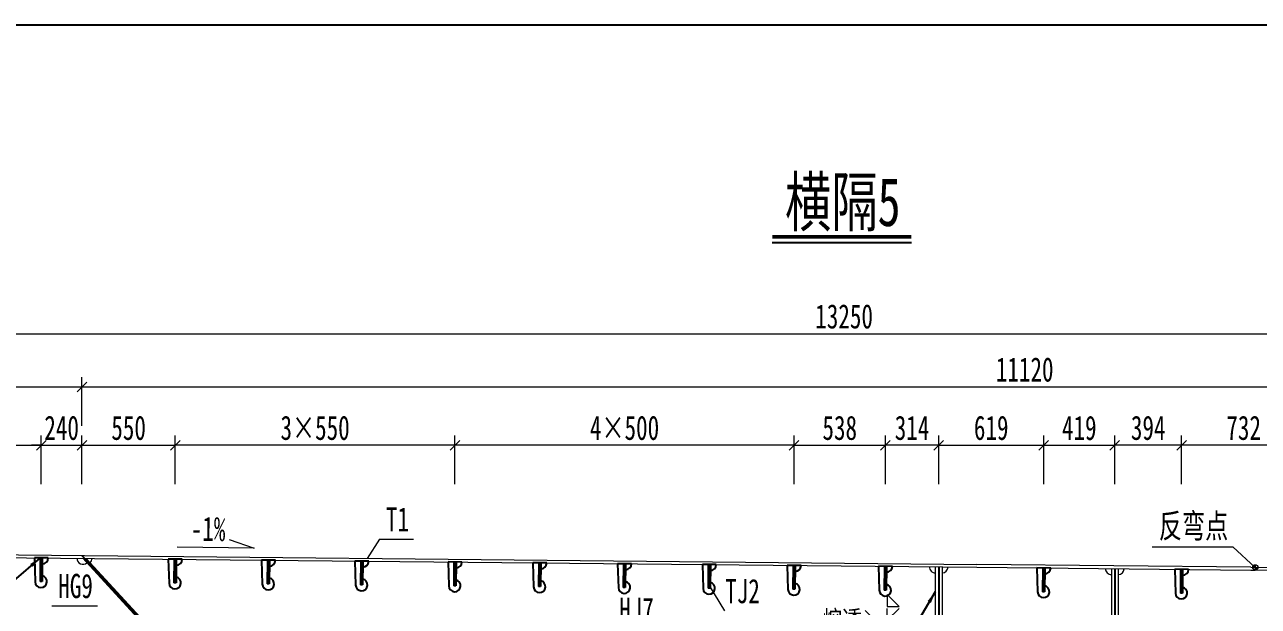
# Model space of a CAD drawing. Header units: millimetres. Extents: x -89049 to 410567, y -307459 to -100425.
# Drawn here: x 172491 to 179767, y -116484 to -113054 of the extents above; entities that cross this region are included whole.
import ezdxf
from ezdxf.enums import TextEntityAlignment as Align

# ---------------------------------------------------------------- set-up
doc = ezdxf.new("R2010")
doc.units = ezdxf.units.MM
doc.layers.get('Defpoints').update_dxf_attribs({"color": 8})
for name, color, linetype, lineweight in [('Dim', 4, 'Continuous', 15), ('文字', 7, 'Continuous', 15), ('标注线及字体', 2, 'Continuous', 15), ('细实线', 4, 'Continuous', 15), ('钢板粗线', 1, 'Continuous', 25), ('钢板细线', 6, 'Continuous', 15)]:
    doc.layers.add(name, color=color, linetype=linetype, lineweight=lineweight)
doc.layers.add('Text', color=4, linetype='Continuous')
doc.styles.add('111', font='', dxfattribs={"width": 0.7})
doc.styles.add('BM_Dim', font='', dxfattribs={"width": 0.85})
doc.styles.add('SMEDI', font='', dxfattribs={"width": 0.75})
doc.styles.get("Standard").update_dxf_attribs({"font": ''})
doc.styles.get('111').set_extended_font_data('仿宋_GB2312')
doc.styles.get('BM_Dim').set_extended_font_data('仿宋_GB2312')
doc.styles.get('SMEDI').set_extended_font_data('仿宋_GB2312')
doc.styles.get('Standard').set_extended_font_data('仿宋_GB2312')
doc.dimstyles.new('200', dxfattribs={"dimscale": 0, "dimtxt": 2.5, "dimasz": 1, "dimexe": 1, "dimexo": 1, "dimgap": 0.6, "dimtad": 1, "dimdec": 0, "dimdsep": 46, "dimtxsty": '111', "dimblk": 'OBLIQUE', "dimcen": 0, "dimclrd": 4, "dimclre": 4, "dimclrt": 4, "dimadec": 1, "dimazin": 2, "dimtfac": 1, "dimtdec": 0, "dimtix": 1, "dimtmove": 2, "dimatfit": 3, "dimfxl": 4, "dimfxlon": 1, "dimtolj": 1, "dimlwd": -1, "dimlwe": -1, "dimarcsym": 0})
doc.dimstyles.new('MSteel_1.0_1.0', dxfattribs={"dimtxt": 3, "dimasz": 1.2, "dimexe": 1, "dimexo": 1, "dimgap": 1, "dimtad": 3, "dimtoh": 1, "dimdec": 0, "dimzin": 0, "dimdsep": 46, "dimtxsty": 'Standard', "dimblk": 'ARCHTICK', "dimcen": 0.09, "dimclrd": 3, "dimclre": 3, "dimadec": 0, "dimazin": 0, "dimtfac": 1, "dimtdec": 4, "dimtofl": 0, "dimtmove": 0, "dimatfit": 3, "dimfxl": 1, "dimtolj": 1, "dimtzin": 0, "dimarcsym": 0})

# ---------------------------------------------------------------- blocks, each defined once
blk = doc.blocks.new('_Oblique')
at = {"color": 0, "linetype": 'ByBlock', "lineweight": -2}
blk.add_line((-0.5, -0.5), (0.5, 0.5), dxfattribs=at)
blk = doc.blocks.new('*D1769')
at = {"layer": 'Defpoints', "color": 0, "transparency": 16777216}
for p in [(172829.5, -115190.8), (170699.5, -116175.4), (172829.5, -116185.3)]:
    blk.add_point(p, dxfattribs=at)
at = {"layer": '细实线', "color": 4, "transparency": 16777216}
for p, q in [((170699.5, -115419.4), (170699.5, -115133.7)), ((172829.5, -115419.4), (172829.5, -115133.7)), ((170699.5, -115190.8), (172829.5, -115190.8))]:
    blk.add_line(p, q, dxfattribs=at)
at = {"layer": '细实线', "color": 4, "transparency": 16777216, "xscale": 57.14285714285715, "yscale": 57.14285714285715, "zscale": 57.14285714285715, "rotation": 180}
blk.add_blockref('_Oblique', (170699.5, -115190.8), dxfattribs=at)
at = {"layer": '细实线', "color": 4, "transparency": 16777216, "xscale": 57.14285714285715, "yscale": 57.14285714285715, "zscale": 57.14285714285715}
blk.add_blockref('_Oblique', (172829.5, -115190.8), dxfattribs=at)
at = {"layer": '细实线', "color": 4, "transparency": 16777216, "insert": (171764.5, -115088.6), "char_height": 142.86, "attachment_point": 5, "style": '111'}
blk.add_mtext('\\A1;2130', dxfattribs=at)
blk = doc.blocks.new('*D1770')
at = {"layer": 'Defpoints', "color": 0, "transparency": 16777216}
for p in [(183949.5, -115190.8), (172829.5, -116185.3), (183949.5, -116191.6)]:
    blk.add_point(p, dxfattribs=at)
at = {"layer": '细实线', "color": 4, "transparency": 16777216}
for p, q in [((172829.5, -115419.4), (172829.5, -115133.7)), ((183949.5, -115419.4), (183949.5, -115133.7)), ((172829.5, -115190.8), (183949.5, -115190.8))]:
    blk.add_line(p, q, dxfattribs=at)
at = {"layer": '细实线', "color": 4, "transparency": 16777216, "xscale": 57.14285714285715, "yscale": 57.14285714285715, "zscale": 57.14285714285715, "rotation": 180}
blk.add_blockref('_Oblique', (172829.5, -115190.8), dxfattribs=at)
at = {"layer": '细实线', "color": 4, "transparency": 16777216, "xscale": 57.14285714285715, "yscale": 57.14285714285715, "zscale": 57.14285714285715}
blk.add_blockref('_Oblique', (183949.5, -115190.8), dxfattribs=at)
at = {"layer": '细实线', "color": 4, "transparency": 16777216, "insert": (178389.5, -115088.6), "char_height": 142.86, "attachment_point": 5, "style": '111'}
blk.add_mtext('\\A1;11120', dxfattribs=at)
blk = doc.blocks.new('*D1782')
at = {"layer": 'Defpoints', "color": 0, "transparency": 16777216}
for p in [(177567.9, -115534.9), (177567.9, -116248.7), (177882.3, -116263.2)]:
    blk.add_point(p, dxfattribs=at)
at = {"layer": '细实线', "color": 4, "transparency": 16777216}
for p, q in [((177567.9, -115763.5), (177567.9, -115477.7)), ((177882.3, -115534.9), (177567.9, -115534.9)), ((177882.3, -115763.5), (177882.3, -115477.7))]:
    blk.add_line(p, q, dxfattribs=at)
at = {"layer": '细实线', "color": 4, "transparency": 16777216, "xscale": 57.14285714285715, "yscale": 57.14285714285715, "zscale": 57.14285714285715, "rotation": 180}
blk.add_blockref('_Oblique', (177567.9, -115534.9), dxfattribs=at)
at = {"layer": '细实线', "color": 4, "transparency": 16777216, "xscale": 57.14285714285715, "yscale": 57.14285714285715, "zscale": 57.14285714285715}
blk.add_blockref('_Oblique', (177882.3, -115534.9), dxfattribs=at)
at = {"layer": '细实线', "color": 4, "transparency": 16777216, "insert": (177725.1, -115432.6), "char_height": 142.86, "attachment_point": 5, "style": '111'}
blk.add_mtext('\\A1;314', dxfattribs=at)
blk = doc.blocks.new('*D1783')
at = {"layer": 'Defpoints', "color": 0, "transparency": 16777216}
for p in [(183949.5, -114877.5), (170699.5, -116177.8), (183949.5, -116191.6)]:
    blk.add_point(p, dxfattribs=at)
at = {"layer": '细实线', "color": 4, "transparency": 16777216}
for p, q in [((170699.5, -115106.1), (170699.5, -114820.4)), ((170699.5, -114877.5), (183949.5, -114877.5)), ((183949.5, -115106.1), (183949.5, -114820.4))]:
    blk.add_line(p, q, dxfattribs=at)
at = {"layer": '细实线', "color": 4, "transparency": 16777216, "xscale": 57.14285714285715, "yscale": 57.14285714285715, "zscale": 57.14285714285715, "rotation": 180}
blk.add_blockref('_Oblique', (170699.5, -114877.5), dxfattribs=at)
at = {"layer": '细实线', "color": 4, "transparency": 16777216, "xscale": 57.14285714285715, "yscale": 57.14285714285715, "zscale": 57.14285714285715}
blk.add_blockref('_Oblique', (183949.5, -114877.5), dxfattribs=at)
at = {"layer": '细实线', "color": 4, "transparency": 16777216, "insert": (177324.5, -114775.3), "char_height": 142.86, "attachment_point": 5, "style": '111'}
blk.add_mtext('\\A1;13250', dxfattribs=at)
blk = doc.blocks.new('12-140加劲 有过焊孔')
at = {"layer": 'Defpoints'}
blk.add_line((0, 0), (0, 140), dxfattribs=at)
at = {"layer": '钢板粗线', "color": 7}
for p, q in [((-6, 0), (-6, 140)), ((-6, 140), (6, 140)), ((6, 0), (6, 140)), ((41, 0), (35, 141.5)), ((-41, 0), (41, 0))]:
    blk.add_line(p, q, dxfattribs=at)
for centre, start, end in [((0, 140), 2.44105, 260.12911), ((-6, 0), 90, 180)]:
    blk.add_arc(centre, 35, start, end, dxfattribs=at)
blk = doc.blocks.new('...')
at = {"layer": '细实线'}
h = blk.add_hatch(color=256, dxfattribs=at)
h.dxf.hatch_style = 1
h.paths.add_polyline_path([(-15.3, 0, -0.414214), (0, 15.3), (0, 0)])
h.paths.add_polyline_path([(0, -15.3), (0, 0), (15.3, 0, -0.414214)])
for p, q in [((0, 15.3), (0, -15.3)), ((-15.3, 0), (15.3, 0))]:
    blk.add_line(p, q, dxfattribs=at)
blk.add_circle((0, 0), 15.3, dxfattribs=at)
blk = doc.blocks.new('*D1791')
at = {"layer": 'Defpoints', "color": 0, "transparency": 16777216}
for p in [(179315.1, -115534.9), (179315.1, -116231.2), (180046.6, -116279.6)]:
    blk.add_point(p, dxfattribs=at)
at = {"layer": '细实线', "color": 4, "transparency": 16777216}
for p, q in [((179315.1, -115763.5), (179315.1, -115477.7)), ((180046.6, -115534.9), (179315.1, -115534.9)), ((180046.6, -115763.5), (180046.6, -115477.7))]:
    blk.add_line(p, q, dxfattribs=at)
at = {"layer": '细实线', "color": 4, "transparency": 16777216, "xscale": 57.14285714285715, "yscale": 57.14285714285715, "zscale": 57.14285714285715, "rotation": 180}
blk.add_blockref('_Oblique', (179315.1, -115534.9), dxfattribs=at)
at = {"layer": '细实线', "color": 4, "transparency": 16777216, "xscale": 57.14285714285715, "yscale": 57.14285714285715, "zscale": 57.14285714285715}
blk.add_blockref('_Oblique', (180046.6, -115534.9), dxfattribs=at)
at = {"layer": '细实线', "color": 4, "transparency": 16777216, "insert": (179680.9, -115432.6), "char_height": 142.86, "attachment_point": 5, "style": '111'}
blk.add_mtext('\\A1;732', dxfattribs=at)
blk = doc.blocks.new('*D1792')
at = {"layer": 'Defpoints', "color": 0, "transparency": 16777216}
for p in [(178920.8, -115534.9), (178920.8, -116262.2), (179315.1, -116231.2)]:
    blk.add_point(p, dxfattribs=at)
at = {"layer": '细实线', "color": 4, "transparency": 16777216}
for p, q in [((178920.8, -115763.5), (178920.8, -115477.7)), ((179315.1, -115534.9), (178920.8, -115534.9)), ((179315.1, -115763.5), (179315.1, -115477.7))]:
    blk.add_line(p, q, dxfattribs=at)
at = {"layer": '细实线', "color": 4, "transparency": 16777216, "xscale": 57.14285714285715, "yscale": 57.14285714285715, "zscale": 57.14285714285715, "rotation": 180}
blk.add_blockref('_Oblique', (178920.8, -115534.9), dxfattribs=at)
at = {"layer": '细实线', "color": 4, "transparency": 16777216, "xscale": 57.14285714285715, "yscale": 57.14285714285715, "zscale": 57.14285714285715}
blk.add_blockref('_Oblique', (179315.1, -115534.9), dxfattribs=at)
at = {"layer": '细实线', "color": 4, "transparency": 16777216, "insert": (179117.9, -115432.6), "char_height": 142.86, "attachment_point": 5, "style": '111'}
blk.add_mtext('\\A1;394', dxfattribs=at)
blk = doc.blocks.new('*D1793')
at = {"layer": 'Defpoints', "color": 0, "transparency": 16777216}
for p in [(178501.7, -115535.4), (178501.7, -116258.1), (178920.8, -116262.2)]:
    blk.add_point(p, dxfattribs=at)
at = {"layer": '细实线', "color": 4, "transparency": 16777216}
for p, q in [((178501.7, -115763.9), (178501.7, -115478.2)), ((178920.8, -115535.4), (178501.7, -115535.4)), ((178920.8, -115763.9), (178920.8, -115478.2))]:
    blk.add_line(p, q, dxfattribs=at)
at = {"layer": '细实线', "color": 4, "transparency": 16777216, "xscale": 57.14285714285715, "yscale": 57.14285714285715, "zscale": 57.14285714285715, "rotation": 180}
blk.add_blockref('_Oblique', (178501.7, -115535.4), dxfattribs=at)
at = {"layer": '细实线', "color": 4, "transparency": 16777216, "xscale": 57.14285714285715, "yscale": 57.14285714285715, "zscale": 57.14285714285715}
blk.add_blockref('_Oblique', (178920.8, -115535.4), dxfattribs=at)
at = {"layer": '细实线', "color": 4, "transparency": 16777216, "insert": (178711.3, -115433.1), "char_height": 142.86, "attachment_point": 5, "style": '111'}
blk.add_mtext('\\A1;419', dxfattribs=at)
blk = doc.blocks.new('_ArchTick')
at = {"color": 0, "linetype": 'ByBlock', "const_width": 0.15}
blk.add_lwpolyline([(-0.5, -0.5), (0.5, 0.5)], dxfattribs=at)
blk = doc.blocks.new('*D1802')
at = {"layer": 'Defpoints', "color": 0, "transparency": 16777216}
for p in [(172589.5, -115534.9), (171239.5, -116185.3), (172589.5, -116198.9)]:
    blk.add_point(p, dxfattribs=at)
at = {"layer": '细实线', "color": 4, "transparency": 16777216}
for p, q in [((171239.5, -115763.5), (171239.5, -115477.7)), ((171239.5, -115534.9), (172589.5, -115534.9)), ((172589.5, -115763.5), (172589.5, -115477.7))]:
    blk.add_line(p, q, dxfattribs=at)
at = {"layer": '细实线', "color": 4, "transparency": 16777216, "xscale": 57.14285714285715, "yscale": 57.14285714285715, "zscale": 57.14285714285715, "rotation": 180}
blk.add_blockref('_Oblique', (171239.5, -115534.9), dxfattribs=at)
at = {"layer": '细实线', "color": 4, "transparency": 16777216, "xscale": 57.14285714285715, "yscale": 57.14285714285715, "zscale": 57.14285714285715}
blk.add_blockref('_Oblique', (172589.5, -115534.9), dxfattribs=at)
at = {"layer": '细实线', "color": 4, "transparency": 16777216, "insert": (171914.5, -115432.6), "char_height": 142.86, "attachment_point": 5, "style": '111'}
blk.add_mtext('\\A1;3×450', dxfattribs=at)
blk = doc.blocks.new('*D1805')
at = {"layer": 'Defpoints', "color": 0, "transparency": 16777216}
for p in [(172829.5, -115534.9), (172829.5, -116185.3), (172589.5, -116198.9)]:
    blk.add_point(p, dxfattribs=at)
at = {"layer": '细实线', "color": 4, "transparency": 16777216}
for p, q in [((172589.5, -115534.9), (172532.4, -115534.9)), ((172589.5, -115763.5), (172589.5, -115477.7)), ((172589.5, -115534.9), (172829.5, -115534.9)), ((172829.5, -115763.5), (172829.5, -115477.7)), ((172829.5, -115534.9), (172886.6, -115534.9))]:
    blk.add_line(p, q, dxfattribs=at)
at = {"layer": '细实线', "color": 4, "transparency": 16777216, "xscale": 57.14285714285715, "yscale": 57.14285714285715, "zscale": 57.14285714285715}
blk.add_blockref('_Oblique', (172589.5, -115534.9), dxfattribs=at)
at = {"layer": '细实线', "color": 4, "transparency": 16777216, "xscale": 57.14285714285715, "yscale": 57.14285714285715, "zscale": 57.14285714285715, "rotation": 180}
blk.add_blockref('_Oblique', (172829.5, -115534.9), dxfattribs=at)
at = {"layer": '细实线', "color": 4, "transparency": 16777216, "insert": (172709.5, -115432.6), "char_height": 142.86, "attachment_point": 5, "style": '111'}
blk.add_mtext('\\A1;240', dxfattribs=at)
blk = doc.blocks.new('*D1806')
at = {"layer": 'Defpoints', "color": 0, "transparency": 16777216}
for p in [(173379.4, -115534.9), (172829.5, -116185.3), (173379.4, -116206.8)]:
    blk.add_point(p, dxfattribs=at)
at = {"layer": '细实线', "color": 4, "transparency": 16777216}
for p, q in [((172829.5, -115763.5), (172829.5, -115477.7)), ((172829.5, -115534.9), (173379.4, -115534.9)), ((173379.4, -115763.5), (173379.4, -115477.7))]:
    blk.add_line(p, q, dxfattribs=at)
at = {"layer": '细实线', "color": 4, "transparency": 16777216, "xscale": 57.14285714285715, "yscale": 57.14285714285715, "zscale": 57.14285714285715, "rotation": 180}
blk.add_blockref('_Oblique', (172829.5, -115534.9), dxfattribs=at)
at = {"layer": '细实线', "color": 4, "transparency": 16777216, "xscale": 57.14285714285715, "yscale": 57.14285714285715, "zscale": 57.14285714285715}
blk.add_blockref('_Oblique', (173379.4, -115534.9), dxfattribs=at)
at = {"layer": '细实线', "color": 4, "transparency": 16777216, "insert": (173104.5, -115432.6), "char_height": 142.86, "attachment_point": 5, "style": '111'}
blk.add_mtext('\\A1;550', dxfattribs=at)
blk = doc.blocks.new('*D1807')
at = {"layer": 'Defpoints', "color": 0, "transparency": 16777216}
for p in [(173379.4, -115534.9), (173379.4, -116206.8), (175029.5, -116223.3)]:
    blk.add_point(p, dxfattribs=at)
at = {"layer": '细实线', "color": 4, "transparency": 16777216}
for p, q in [((173379.4, -115763.5), (173379.4, -115477.7)), ((175029.5, -115534.9), (173379.4, -115534.9)), ((175029.5, -115763.5), (175029.5, -115477.7))]:
    blk.add_line(p, q, dxfattribs=at)
at = {"layer": '细实线', "color": 4, "transparency": 16777216, "xscale": 57.14285714285715, "yscale": 57.14285714285715, "zscale": 57.14285714285715, "rotation": 180}
blk.add_blockref('_Oblique', (173379.4, -115534.9), dxfattribs=at)
at = {"layer": '细实线', "color": 4, "transparency": 16777216, "xscale": 57.14285714285715, "yscale": 57.14285714285715, "zscale": 57.14285714285715}
blk.add_blockref('_Oblique', (175029.5, -115534.9), dxfattribs=at)
at = {"layer": '细实线', "color": 4, "transparency": 16777216, "insert": (174204.5, -115432.6), "char_height": 142.86, "attachment_point": 5, "style": '111'}
blk.add_mtext('\\A1;3×550', dxfattribs=at)
blk = doc.blocks.new('*D1808')
at = {"layer": 'Defpoints', "color": 0, "transparency": 16777216}
for p in [(175029.5, -115534.9), (175029.5, -116223.3), (177029.5, -116243.4)]:
    blk.add_point(p, dxfattribs=at)
at = {"layer": '细实线', "color": 4, "transparency": 16777216}
for p, q in [((175029.5, -115763.5), (175029.5, -115477.7)), ((177029.5, -115534.9), (175029.5, -115534.9)), ((177029.5, -115763.5), (177029.5, -115477.7))]:
    blk.add_line(p, q, dxfattribs=at)
at = {"layer": '细实线', "color": 4, "transparency": 16777216, "xscale": 57.14285714285715, "yscale": 57.14285714285715, "zscale": 57.14285714285715, "rotation": 180}
blk.add_blockref('_Oblique', (175029.5, -115534.9), dxfattribs=at)
at = {"layer": '细实线', "color": 4, "transparency": 16777216, "xscale": 57.14285714285715, "yscale": 57.14285714285715, "zscale": 57.14285714285715}
blk.add_blockref('_Oblique', (177029.5, -115534.9), dxfattribs=at)
at = {"layer": '细实线', "color": 4, "transparency": 16777216, "insert": (176029.5, -115432.6), "char_height": 142.86, "attachment_point": 5, "style": '111'}
blk.add_mtext('\\A1;4×500', dxfattribs=at)
blk = doc.blocks.new('*D1811')
at = {"layer": 'Defpoints', "color": 0, "transparency": 16777216}
for p in [(178501.7, -115534.9), (177882.3, -116263.2), (178501.7, -116230.2)]:
    blk.add_point(p, dxfattribs=at)
at = {"layer": '细实线', "color": 4, "transparency": 16777216}
for p, q in [((177882.3, -115763.5), (177882.3, -115477.7)), ((177882.3, -115534.9), (178501.7, -115534.9)), ((178501.7, -115763.5), (178501.7, -115477.7))]:
    blk.add_line(p, q, dxfattribs=at)
at = {"layer": '细实线', "color": 4, "transparency": 16777216, "xscale": 57.14285714285715, "yscale": 57.14285714285715, "zscale": 57.14285714285715, "rotation": 180}
blk.add_blockref('_Oblique', (177882.3, -115534.9), dxfattribs=at)
at = {"layer": '细实线', "color": 4, "transparency": 16777216, "xscale": 57.14285714285715, "yscale": 57.14285714285715, "zscale": 57.14285714285715}
blk.add_blockref('_Oblique', (178501.7, -115534.9), dxfattribs=at)
at = {"layer": '细实线', "color": 4, "transparency": 16777216, "insert": (178192, -115432.6), "char_height": 142.86, "attachment_point": 5, "style": '111'}
blk.add_mtext('\\A1;619', dxfattribs=at)
blk = doc.blocks.new('*D1812')
at = {"layer": 'Defpoints', "color": 0, "transparency": 16777216}
for p in [(177567.9, -115534.9), (177029.5, -116243.3), (177567.9, -116248.7)]:
    blk.add_point(p, dxfattribs=at)
at = {"layer": '细实线', "color": 4, "transparency": 16777216}
for p, q in [((177029.5, -115763.5), (177029.5, -115477.7)), ((177029.5, -115534.9), (177567.9, -115534.9)), ((177567.9, -115763.5), (177567.9, -115477.7))]:
    blk.add_line(p, q, dxfattribs=at)
at = {"layer": '细实线', "color": 4, "transparency": 16777216, "xscale": 57.14285714285715, "yscale": 57.14285714285715, "zscale": 57.14285714285715, "rotation": 180}
blk.add_blockref('_Oblique', (177029.5, -115534.9), dxfattribs=at)
at = {"layer": '细实线', "color": 4, "transparency": 16777216, "xscale": 57.14285714285715, "yscale": 57.14285714285715, "zscale": 57.14285714285715}
blk.add_blockref('_Oblique', (177567.9, -115534.9), dxfattribs=at)
at = {"layer": '细实线', "color": 4, "transparency": 16777216, "insert": (177298.7, -115432.6), "char_height": 142.86, "attachment_point": 5, "style": '111'}
blk.add_mtext('\\A1;538', dxfattribs=at)
blk = doc.blocks.new('全融透2')
at = {"layer": 'Dim'}
blk.add_line((0, 0), (-4.48, 0), dxfattribs=at)
for points in [[(-3.23, 2.65), (-3.23, 1.41), (-2, 1.41)], [(-3.23, -2.65), (-3.23, -1.41), (-2, -1.41)]]:
    blk.add_lwpolyline(points, close=True, dxfattribs=at)
for points in [[(-5.48, 1), (-4.48, 0), (-5.48, -1)], [(-2, 1.21), (-3.23, 0), (-3.23, 1.21)], [(-2, -1.21), (-3.23, 0), (-3.23, -1.21)]]:
    blk.add_lwpolyline(points, dxfattribs=at)
at = {"layer": 'Text', "style": 'SMEDI', "width": 0.75}
blk.add_text('熔透', height=2, dxfattribs=at).set_placement((-9.92, 0), align=Align.MIDDLE_LEFT)
blk = doc.blocks.new('*D1816')
at = {"layer": 'Defpoints', "color": 0, "transparency": 16777216}
for p in [(172849.5, -116219.9), (174746.5, -118423.8), (174864.7, -118451.7), (174905.2, -118451.7), (181978.1, -118451.7)]:
    blk.add_point(p, dxfattribs=at)
at = {"layer": '细实线', "color": 4, "transparency": 16777216}
blk.add_line((174807.6, -118451.7), (174686.9, -118451.7), dxfattribs=at)
blk.add_arc((174905.2, -118451.7), 161.2, 132.64892, 180, dxfattribs=at)
at = {"layer": '细实线', "color": 4, "transparency": 16777216, "xscale": 57.14285714285715, "yscale": 57.14285714285715, "zscale": 57.14285714285715}
for p, rotation in [((174796, -118333.1), 42.64891912976159), ((174744, -118451.7), 270)]:
    blk.add_blockref('_Oblique', p, dxfattribs=dict(at, rotation=rotation))
at = {"layer": '细实线', "color": 4, "transparency": 16777216, "insert": (174606.5, -118353.8), "char_height": 142.857, "attachment_point": 5, "rotation": 71.85434, "style": '111'}
blk.add_mtext('\\A1;47.4%%d', dxfattribs=at)

msp = doc.modelspace()

# ---------------------------------------------------------------- linework, layer by layer
at = {"color": 4}
msp.add_line((176900.6, -114339.4), (177721.4, -114339.4), dxfattribs=at)
at = {"color": 6, "const_width": 20.6, "elevation": 0}
msp.add_lwpolyline([(176900.6, -114305.1), (177721.4, -114305.1)], dxfattribs=at)
at = {"layer": 'Defpoints'}
msp.add_line((172829.5, -116185.3), (174914.7, -118449.1), dxfattribs=at)
at = {"layer": 'Defpoints', "color": 8}
for p, q in [((177882.3, -116251.9), (177882.3, -118449.1)), ((178920.8, -116262.2), (178920.8, -118449.1))]:
    msp.add_line(p, q, dxfattribs=at)
at = {"layer": 'Defpoints'}
msp.add_lwpolyline([(168566.6, -113054.1), (190566.6, -113054.1), (190566.6, -127671.3), (168566.6, -127671.3)], close=True, dxfattribs=at)
at = {"layer": '细实线'}
for p, q in [((173697.9, -116089.6), (173844.7, -116140.9)), ((174585.1, -116088.9), (174512.4, -116202.1)), ((174585.1, -116088.9), (174784.7, -116088.9)), ((173844.7, -116140.9), (173390, -116136.3)), ((179142.2, -116133.3), (179616.8, -116133.3)), ((179616.8, -116133.3), (179749.5, -116254.6)), ((176620.3, -116511.8), (176526.6, -116354.9)), ((172652.2, -116481.6), (172920.9, -116481.6))]:
    msp.add_line(p, q, dxfattribs=at)
at = {"layer": '钢板细线'}
for p, q in [((172834.8, -116201.3), (174905.2, -118449.1)), ((172854, -116201.5), (174924.3, -118449.1)), ((179722.6, -116254.3), (178106.3, -116238.1)), ((178106.3, -116254.1), (179722.6, -116270.3))]:
    msp.add_line(p, q, dxfattribs=at)
at = {"layer": '钢板细线', "color": 3}
for p, q in [((177862.3, -116251.7), (177862.3, -118449.1)), ((177902.3, -116252.1), (177902.3, -118449.1)), ((178900.8, -116262), (178900.8, -118449.1)), ((178940.8, -116262.4), (178940.8, -118449.1))]:
    msp.add_line(p, q, dxfattribs=at)
at = {"layer": '钢板细线', "elevation": 0}
for points in [[(170699.5, -116163.9), (178106.3, -116238.1)], [(170699.5, -116179.9), (178106.3, -116254.1)], [(179722.6, -116254.3), (179749.5, -116254.6), (184587.6, -116182)], [(179722.6, -116270.3), (179749.6, -116270.6), (184587.6, -116198)]]:
    msp.add_lwpolyline(points, dxfattribs=at)
at = {"layer": '钢板细线'}
for centre, start, end in [((172834.8, -116201.3), 179.42629, 312.30941), ((172854, -116201.5), 312.30941, 359.42629), ((177862.3, -116251.7), 179.42629, 270), ((177902.3, -116252.1), 270, 359.42629), ((178900.8, -116262.2), 179.61752, 270), ((178940.8, -116262.4), 270, 359.50824)]:
    msp.add_arc(centre, 35, start, end, dxfattribs=at)

# ---------------------------------------------------------------- block references
at = {"layer": '细实线', "rotation": 179.4262908401}
for p in [(172589.5, -116198.9), (173379.5, -116206.8), (173929.5, -116212.3), (174479.5, -116217.8), (175029.5, -116223.3), (175529.5, -116228.3), (176029.5, -116233.3), (176529.5, -116238.3), (177029.5, -116243.3), (177567.9, -116248.7), (178501.7, -116258.1), (179315.1, -116266.2)]:
    msp.add_blockref('12-140加劲 有过焊孔', p, dxfattribs=at)
at = {"layer": '细实线'}
msp.add_blockref('...', (179749.5, -116254.6), dxfattribs=at)
msp.add_blockref('...', (179749.5, -116254.6), dxfattribs=at)
at = {"layer": '细实线', "color": 8, "xscale": 57.1428571428572, "yscale": 57.1428571428572, "zscale": 57.1428571428572}
msp.add_blockref('全融透2', (177762.6, -116566.1), dxfattribs=at)

# ---------------------------------------------------------------- texts
at = {"layer": '文字', "style": 'BM_Dim', "width": 0.7}
for s, p in [('T1', (174690, -116085.8)), ('反弯点', (179385.5, -116124.3)), ('HG9', (172791.7, -116478.6)), ('TJ2', (176725.3, -116508.8)), ('HJ7', (176100.1, -116618.8))]:
    msp.add_text(s, height=142.86, dxfattribs=at).set_placement(p, align=Align.BOTTOM_CENTER)
msp.add_text('-1%', height=142.86, rotation=359.42629, dxfattribs=at).set_placement((173572.1, -116141.6), align=Align.BOTTOM_CENTER)
at = {"layer": '标注线及字体', "style": '111', "width": 0.7}
msp.add_text('横隔5', height=285.71, dxfattribs=at).set_placement((177316.9, -114094), align=Align.MIDDLE)

# ---------------------------------------------------------------- dimensions: what is measured, and where the dimension line sits
at = {"layer": '细实线'}
for base, p1, p2, override, picture, middle in [((183949.5, -114877.5), (170699.5, -116177.8), (183949.5, -116191.6), {"dimscale": 57.142857, "dimtxsty": '111', "dimblk": 'Oblique'}, '*D1783', (177324.5, -114775.3)), ((172829.5, -115190.8), (170699.5, -116175.4), (172829.5, -116185.3), {"dimscale": 57.142857, "dimtxsty": '111', "dimblk": 'Oblique'}, '*D1769', (171764.5, -115088.6)), ((183949.5, -115190.8), (172829.5, -116185.3), (183949.5, -116191.6), {"dimscale": 57.142857, "dimtxsty": '111', "dimblk": 'Oblique'}, '*D1770', (178389.5, -115088.6)), ((172829.5, -115534.9), (172589.5, -116198.9), (172829.5, -116185.3), {"dimscale": 57.142857, "dimblk": 'Oblique'}, '*D1805', (172709.5, -115432.6)), ((173379.4, -115534.9), (172829.5, -116185.3), (173379.4, -116206.8), {"dimscale": 57.142857, "dimblk": 'Oblique'}, '*D1806', (173104.5, -115432.6)), ((177567.9, -115534.9), (177029.5, -116243.3), (177567.9, -116248.7), {"dimscale": 57.142857, "dimblk": 'Oblique'}, '*D1812', (177298.7, -115432.6)), ((177567.9, -115534.9), (177882.3, -116263.2), (177567.9, -116248.7), {"dimscale": 57.142857, "dimblk": 'Oblique'}, '*D1782', (177725.1, -115432.6)), ((178501.7, -115534.9), (177882.3, -116263.2), (178501.7, -116230.2), {"dimscale": 57.142857, "dimblk": 'Oblique'}, '*D1811', (178192, -115432.6)), ((178501.7, -115535.4), (178920.8, -116262.2), (178501.7, -116258.1), {"dimscale": 57.142857, "dimblk": 'Oblique'}, '*D1793', (178711.3, -115433.1)), ((178920.8, -115534.9), (179315.1, -116231.2), (178920.8, -116262.2), {"dimscale": 57.142857, "dimblk": 'Oblique'}, '*D1792', (179117.9, -115432.6)), ((179315.0679, -115534.8874), (180046.6427, -116279.5768), (179315.0679, -116231.1876), {"dimscale": 57.142857, "dimblk": 'Oblique'}, '*D1791', (179680.8553, -115432.648))]:
    dim = msp.add_linear_dim(base=base, p1=p1, p2=p2, dimstyle='200', override=override, dxfattribs=at)
    dim.commit()
    dim.dimension.update_dxf_attribs({"geometry": picture, "text_midpoint": middle})
for base, p1, p2, text, picture, middle in [((172589.5, -115534.9), (171239.5, -116185.3), (172589.5, -116198.9), '3×450', '*D1802', (171914.5, -115432.6)), ((173379.4, -115534.9), (175029.5, -116223.3), (173379.4, -116206.8), '3×550', '*D1807', (174204.5, -115432.6)), ((175029.5, -115534.9), (177029.5, -116243.4), (175029.5, -116223.3), '4×500', '*D1808', (176029.5, -115432.6))]:
    dim = msp.add_linear_dim(base=base, p1=p1, p2=p2, text=text, dimstyle='200', override={"dimscale": 57.142857, "dimtxsty": '111', "dimblk": 'Oblique'}, dxfattribs=at)
    dim.commit()
    dim.dimension.update_dxf_attribs({"geometry": picture, "text_midpoint": middle})
dim = msp.add_angular_dim_2l(base=(174746.5, -118423.8), line1=((172849.5, -116219.9), (174905.2, -118451.7)), line2=((181978.1, -118451.7), (174864.7, -118451.7)), dimstyle='200', override={"dimscale": 57.142857, "dimblk": 'Oblique'}, dxfattribs=at)
dim.commit()
dim.dimension.update_dxf_attribs({"geometry": '*D1816', "text_midpoint": (174606.5, -118353.8), "dimtype": 162})

# ---------------------------------------------------------------- leaders
at = {"layer": 'Dim'}
for points in [[(172583.5, -116198.8), (172427.6, -116331.7)], [(177862.3, -116399.8), (177762.6, -116566.1)]]:
    msp.add_leader(points, dimstyle='MSteel_1.0_1.0', override={"dimscale": 57.142857, "dimclrd": 256}, dxfattribs=at)

doc.saveas('drawing.dxf')
